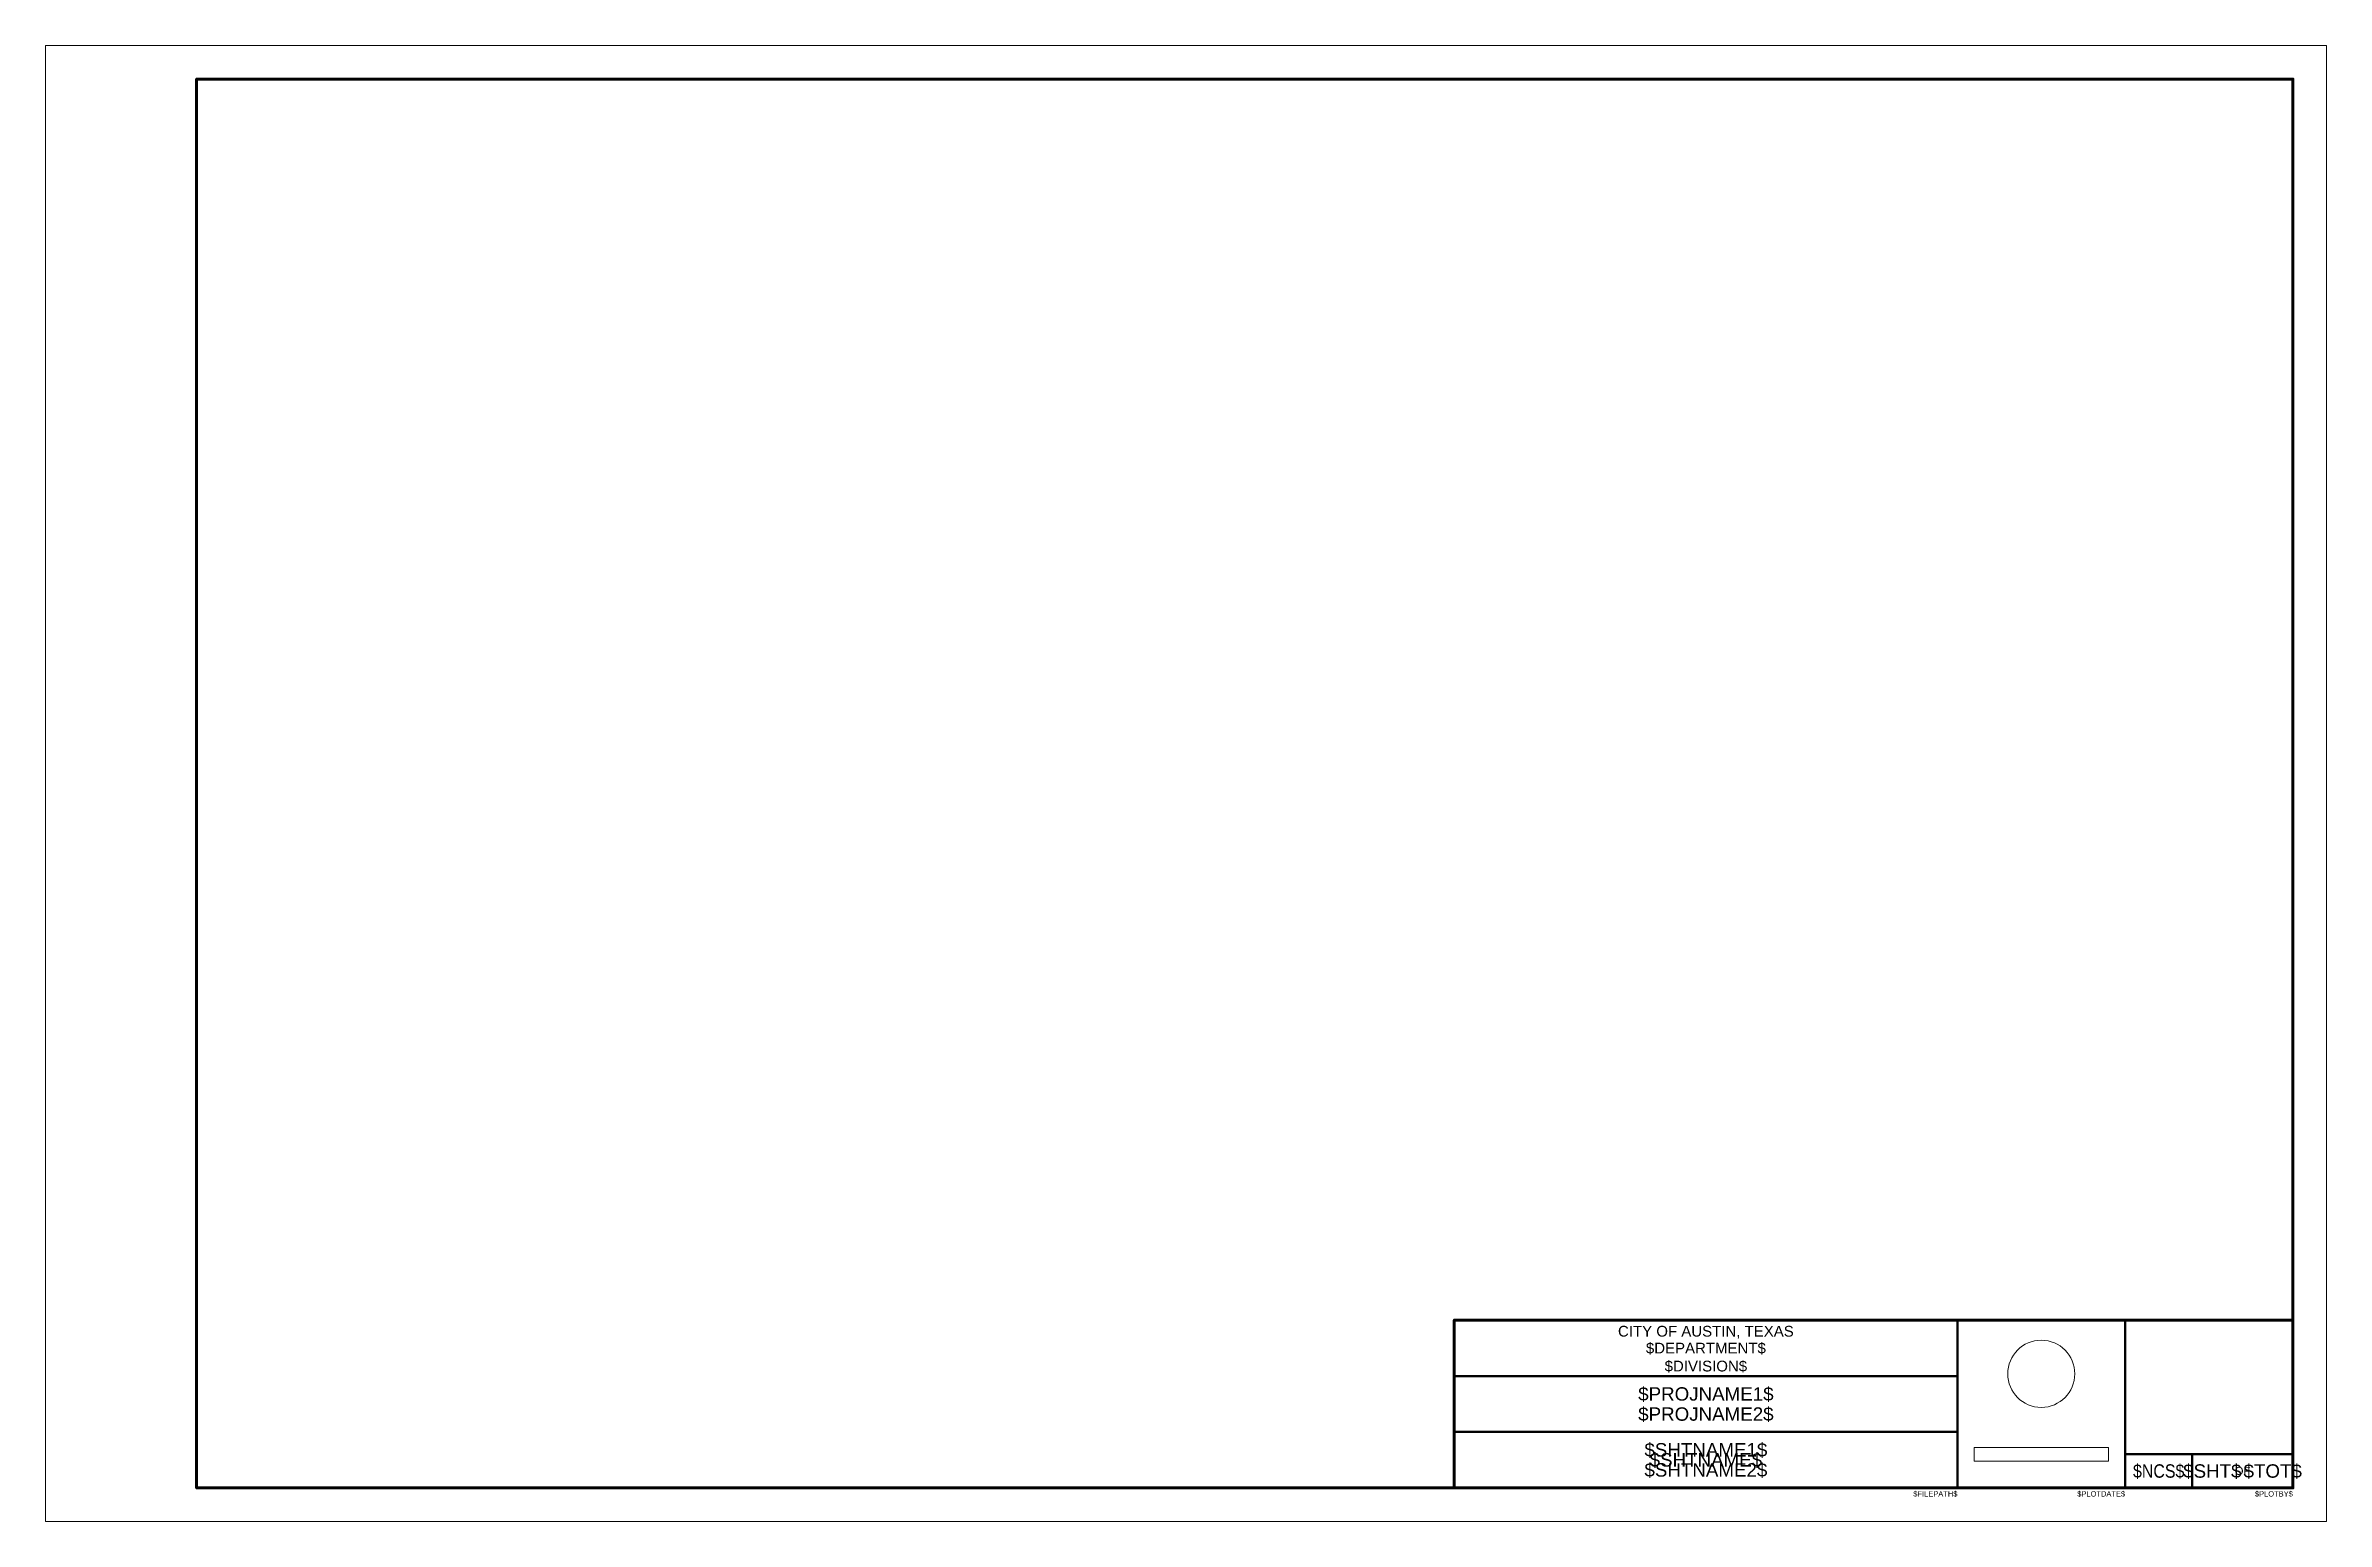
# Model space of a CAD drawing. Extents: x 0 to 34, y 0 to 22.
import ezdxf
from ezdxf.enums import TextEntityAlignment as Align

# ---------------------------------------------------------------- set-up
doc = ezdxf.new("R2010")
doc.units = 0
doc.header["$LTSCALE"] = 0.01
doc.header["$MEASUREMENT"] = 0
doc.layers.get('0').update_dxf_attribs({"lineweight": 20})
doc.layers.add('G-ANNO-TTBL', color=7, linetype='Continuous', lineweight=50)
doc.layers.add('G-ANNO-TTBL-TEXT', color=7, linetype='Continuous', lineweight=20)
doc.layers.add('G-ANNO-TTBL-NPLT', color=7, linetype='Continuous', lineweight=20, plot=False)
doc.layers.add('G-NPLT', color=252, linetype='Continuous', lineweight=20, plot=False)
doc.styles.add('COA', font='arial.ttf')

msp = doc.modelspace()

# ---------------------------------------------------------------- linework, layer by layer
at = {"layer": 'G-ANNO-TTBL', "lineweight": 120, "flags": 128}
for points in [[(31, 0.5), (2.25, 0.5), (2.25, 21.5), (33.5, 21.5), (33.5, 0.5)], [(21, 0.5), (21, 3), (33.5, 3), (33.5, 0.5)]]:
    msp.add_lwpolyline(points, close=True, dxfattribs=at)
at = {"layer": 'G-ANNO-TTBL'}
for points in [[(28.5, 0.5), (28.5, 3)], [(31, 0.5), (31, 3)], [(28.5, 2.167), (21, 2.167)], [(28.5, 1.333), (21, 1.333)], [(31, 1), (33.5, 1)], [(32, 0.5), (32, 1)]]:
    msp.add_lwpolyline(points, dxfattribs=at)
at = {"layer": 'G-ANNO-TTBL-NPLT', "flags": 128}
msp.add_lwpolyline([(0, 0), (34, 0), (34, 22), (0, 22), (0, 0)], close=True, dxfattribs=at)
at = {"layer": 'G-NPLT'}
msp.add_lwpolyline([(28.75, 0.9), (30.75, 0.9), (30.75, 1.1), (28.75, 1.1)], close=True, dxfattribs=at)
msp.add_circle((29.75, 2.2), 0.5, dxfattribs=at)

# ---------------------------------------------------------------- texts
at = {"color": 0, "linetype": 'ByBlock', "lineweight": -2, "transparency": 16777216, "insert": (32.75, 0.751), "char_height": 0.12, "attachment_point": 5, "style": 'COA'}
msp.add_mtext_dynamic_manual_height_columns('OF', width=0.75, gutter_width=1, heights=[0], dxfattribs=at)
at = {"layer": 'G-ANNO-TTBL-TEXT', "color": 0, "linetype": 'ByBlock', "lineweight": -2, "transparency": 16777216, "insert": (24.75, 2.82), "char_height": 0.16, "width": 5.63881, "attachment_point": 5, "style": 'COA'}
msp.add_mtext('CITY OF AUSTIN, TEXAS  ', dxfattribs=at)
at = {"layer": 'G-ANNO-TTBL-TEXT', "color": 0, "linetype": 'ByBlock', "lineweight": -2, "transparency": 16777216, "style": 'COA'}
for tag, text, height, p in [('$DEPARTMENT$', '#####', 0.16, (24.75, 2.583)), ('$DIVISION$', '#####', 0.16, (24.75, 2.315)), ('$PROJNAME1$', 'ASDF1', 0.2, (24.75, 1.9)), ('$PROJNAME2$', 'ASDF2', 0.2, (24.75, 1.6)), ('$SHTNAME1$', 'SHEET NAME 1', 0.2, (24.75, 1.067)), ('$SHTNAME$', '############', 0.2, (24.75, 0.917)), ('$SHTNAME2$', 'ASDF', 0.2, (24.75, 0.767)), ('$SHT$', '%%U1', 0.2, (32.3, 0.751)), ('$TOT$', '%%U1', 0.2, (33.2, 0.751))]:
    msp.add_attdef(tag, text=text, height=height, dxfattribs=at).set_placement(p, align=Align.MIDDLE_CENTER)
at = {"layer": 'G-ANNO-TTBL-TEXT', "color": 0, "linetype": 'ByBlock', "lineweight": -2, "transparency": 16777216, "style": 'COA', "width": 0.85}
msp.add_attdef('$NCS$', text='SHEET', height=0.2, dxfattribs=at).set_placement((31.5, 0.751), align=Align.MIDDLE_CENTER)
at = {"layer": 'G-ANNO-TTBL-TEXT', "color": 0, "linetype": 'ByBlock', "lineweight": -2, "transparency": 16777216, "style": 'COA'}
for tag, text, p in [('$FILEPATH$', 'M:\\DEVELOPMENT\\CAD\\BLOCKS_AW.DWG, COA_PDF_8.5X11_M, COA_ESD.STB', (28.5, 0.45)), ('$PLOTDATE$', '5/16/2017 8:02 AM', (31, 0.45)), ('$PLOTBY$', 'VOICULESCU, ISTVAN', (33.5, 0.45))]:
    msp.add_attdef(tag, text=text, height=0.08, dxfattribs=at).set_placement(p, align=Align.TOP_RIGHT)

doc.saveas('drawing.dxf')
